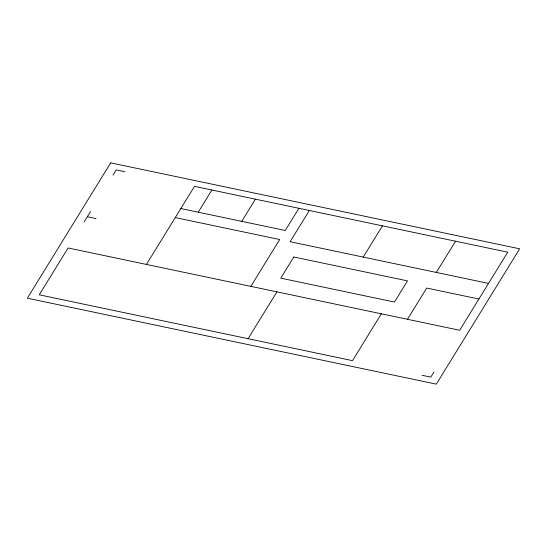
<?xml version="1.0" encoding="UTF-8"?>
<svg xmlns="http://www.w3.org/2000/svg" width="547" height="547" viewBox="0 0 547 547"><rect width="100%" height="100%" fill="white"/><g stroke="black" fill="none" stroke-linecap="round" stroke-linejoin="round"><path stroke-width="0.82" d="M84.135 221.952L90.549 211.539M112.983 175.102L116.19 169.898L124.894 171.724M146.418 264.433L194.5 186.356L507.746 252.181L459.658 330.258L68.108 247.976L39.254 294.819L352.5 360.644L381.348 313.8M198.233 212.209L211.901 190.007M241.74 221.35L255.408 199.149M250.834 286.375L279.681 239.524L175.266 217.583M298.915 208.298L285.247 230.492L180.831 208.551M309.356 210.486L290.122 241.719L488.512 283.408M248.085 338.702L276.932 291.859M363.215 257.076L382.449 225.849M407.453 319.284L426.687 288.057L478.892 299.024M436.301 272.44L455.535 241.206M434.017 371.898L430.81 377.102L422.106 375.276M87.342 216.742L96.04 218.574M110.692 162.862L27.35 298.197L436.308 384.138L519.65 248.803L110.692 162.862M293.814 256.994L280.782 278.163L394.476 302.06L407.515 280.891L293.814 256.994"/></g></svg>
